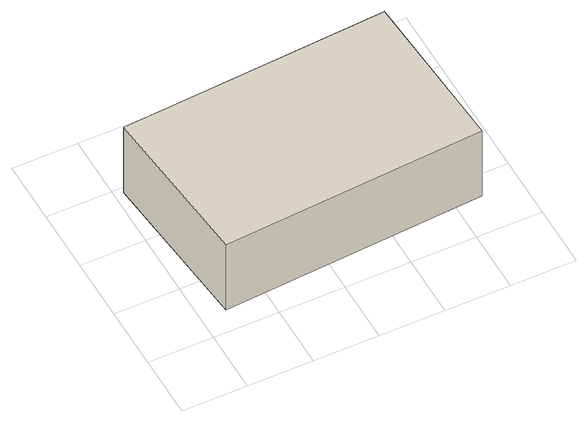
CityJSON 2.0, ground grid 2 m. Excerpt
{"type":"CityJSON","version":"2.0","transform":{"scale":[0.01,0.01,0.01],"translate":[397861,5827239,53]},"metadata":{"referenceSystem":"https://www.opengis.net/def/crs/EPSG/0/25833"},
"CityObjects":{
"building1":{"type":"Building","attributes":{"Gemeindeschluessel":"11000011","BezugspunktDach":"2200","function":"31001_2463","measuredHeight":2.6,"storeysAboveGround":1},"address":[{"country":"Germany","locality":"Berlin","thoroughfareNumber":"9 (1)","thoroughfareName":"Florentinestraße"}],"geometry":[{"type":"Solid","lod":"1","boundaries":[[[[0,1,2,3]],[[4,5,6,7]],[[4,7,3,2]],[[5,4,2,1]],[[6,5,1,0]],[[7,6,0,3]]]]}]}
},
"vertices":[
[75,74,309],[882,128,309],[848,637,309],[27,584,309],[848,637,49],[882,128,49],[75,74,49],[27,584,49]
]}
